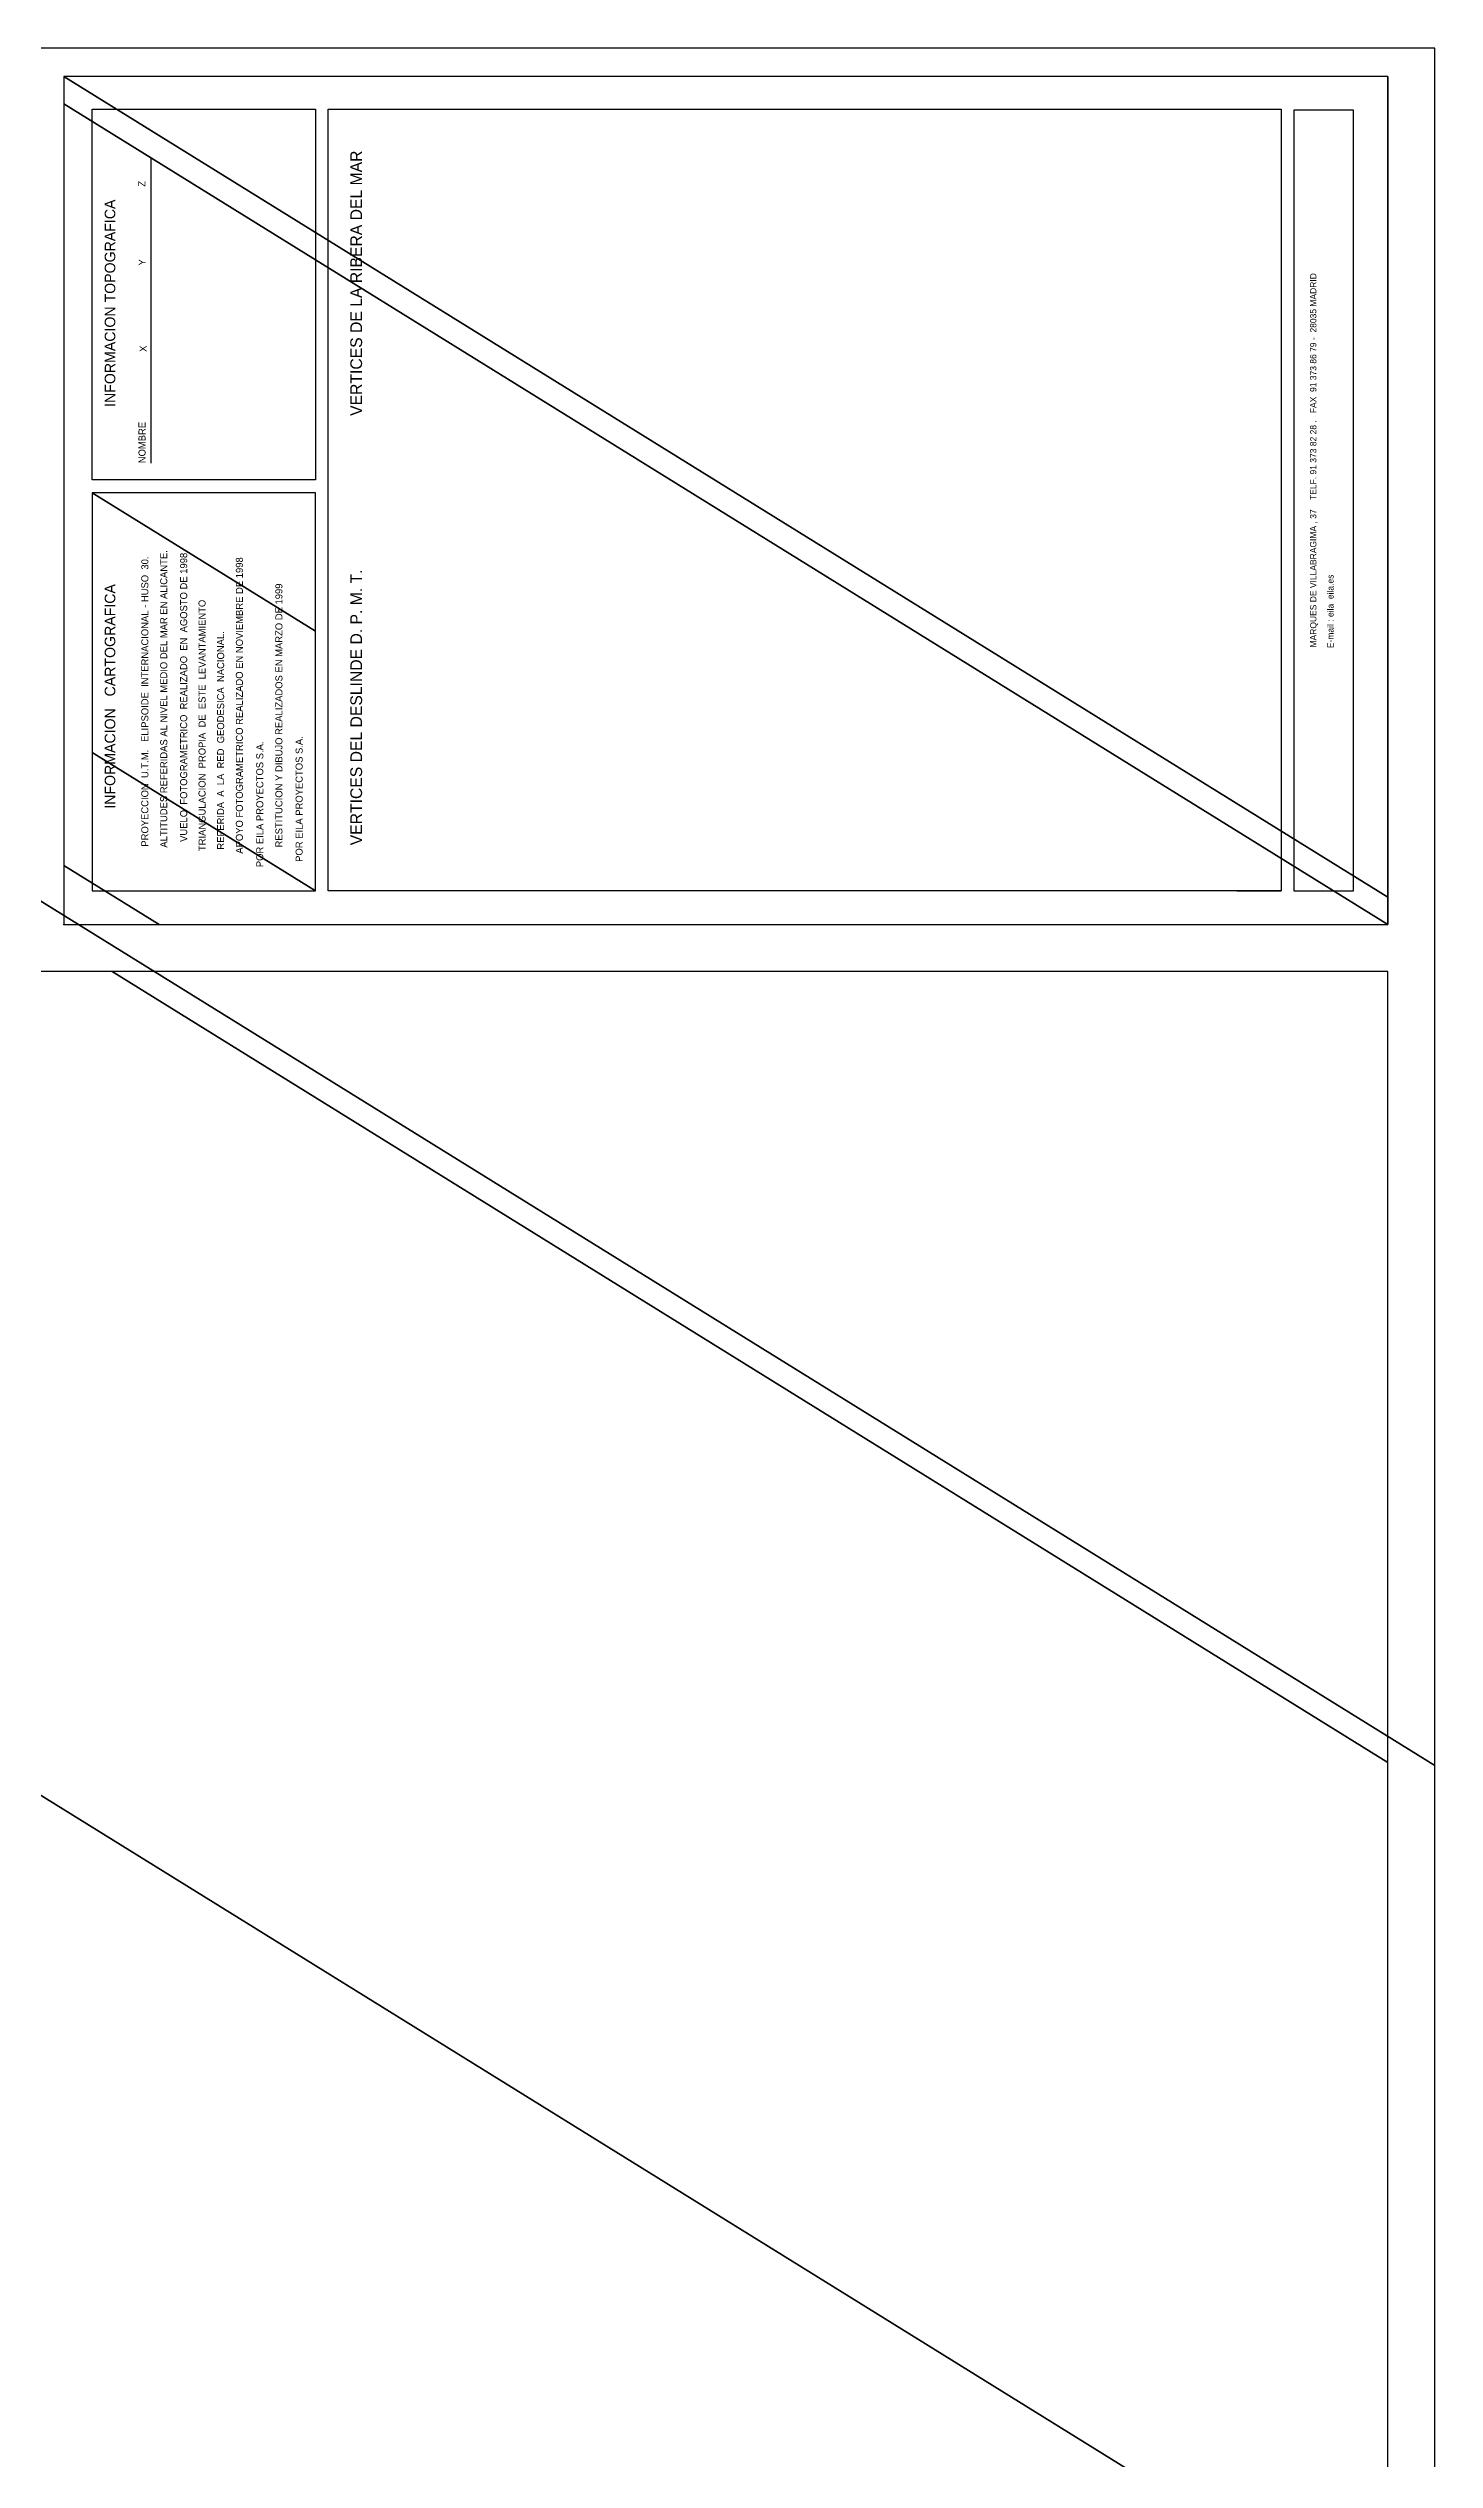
# Model space of a CAD drawing. Extents: x 730654 to 731244, y 4379381 to 4380408.
# Drawn here: x 730949 to 731244, y 4379894 to 4380408 of the extents above; entities that cross this region are included whole.
import ezdxf
from ezdxf.enums import TextEntityAlignment as Align

# ---------------------------------------------------------------- set-up
doc = ezdxf.new("R2010")
doc.units = 0
doc.layers.get('0').update_dxf_attribs({"linetype": 'CONTINUOUS'})

msp = doc.modelspace()

# ---------------------------------------------------------------- linework, layer by layer
at = {"color": 0, "linetype": 'CONTINUOUS'}
for p, q in [((731234, 4380401.5), (731234, 4380221)), ((730970.85, 4380319.22), (730970.85, 4380384.24)), ((731201.9, 4380228.19), (731211.32, 4380228.19)), ((730954.41, 4380221), (730962.5, 4380221))]:
    msp.add_line(p, q, dxfattribs=at)
for points in [[(730958.3, 4380315.62), (730958.3, 4380394.5), (731005.77, 4380394.5), (731005.77, 4380315.62)], [(731211.32, 4380228.19), (731008.53, 4380228.19), (731008.53, 4380394.5), (731211.32, 4380394.5)], [(731214.08, 4380228.12), (731214.08, 4380394.41), (731226.66, 4380394.41), (731226.66, 4380228.12)]]:
    msp.add_lwpolyline(points, close=True, dxfattribs=at)
msp.add_point((730952.26, 4380221), dxfattribs=at)

# ---------------------------------------------------------------- texts
for s, height, p in [('VERTICES DE LA RIBERA DEL MAR', 2.5, (731014.46, 4380357.49)), (' PROYECCION  U.T.M.   ELIPSOIDE  INTERNACIONAL - HUSO  30.', 1.5, (730969.48, 4380268.17)), ('ALTITUDES REFERIDAS AL NIVEL MEDIO DEL MAR EN ALICANTE.', 1.5, (730973.5, 4380269.01)), ('VUELO  FOTOGRAMETRICO  REALIZADO  EN  AGOSTO DE 1998.', 1.5, (730977.74, 4380269.63)), (' APOYO FOTOGRAMETRICO REALIZADO EN NOVIEMBRE DE 1998', 1.5, (730989.6, 4380267.34)), ('VERTICES DEL DESLINDE D. P. M. T.', 2.5, (731014.46, 4380267.21)), ('RESTITUCION Y DIBUJO REALIZADOS EN MARZO DE 1999', 1.5, (730998.01, 4380265.49)), ('TRIANGULACION  PROPIA  DE  ESTE  LEVANTAMIENTO', 1.5, (730981.65, 4380263.38)), ('REFERIDA  A  LA  RED  GEODESICA  NACIONAL.', 1.5, (730985.61, 4380260.18)), ('POR EILA PROYECTOS S.A.', 1.5, (731002.31, 4380247.71)), ('  POR EILA PROYECTOS S.A.', 1.5, (730993.94, 4380246.02))]:
    msp.add_text(s, height=height, rotation=90, dxfattribs=at).set_placement(p, align=Align.MIDDLE)
for s, height, p in [('Z', 1.5, (730969.6, 4380378.03)), ('INFORMACION TOPOGRAFICA', 2.25, (730963.19, 4380331.16)), ('Y', 1.5, (730969.66, 4380361.26)), ('MARQUES DE VILLABRAGIMA , 37    TELF. 91 373 82 28 .   FAX  91 373 86 79 -  28035 MADRID', 1.35, (731218.81, 4380279.96)), ('X', 1.5, (730969.87, 4380342.88)), ('NOMBRE', 1.5, (730969.63, 4380319.17)), ('INFORMACION   CARTOGRAFICA', 2.25, (730963.19, 4380245.64)), ('E-mail : eila  eila.es', 1.35, (731222.46, 4380279.82))]:
    msp.add_text(s, height=height, rotation=90, dxfattribs=at).set_placement(p)

# ---------------------------------------------------------------- meshes
mesh = msp.add_polyface(dxfattribs=at)
corners = [(730654.5, 4379381), (730654.5, 4379381), (730654.5, 4379571.96), (730962.5, 4379381), (730654.5, 4379746.49), (731244, 4379381), (730654.5, 4380407.5), (731244, 4380042.01), (731244, 4380407.5)]
mesh.append_faces([[corners[k] for k in face] for face in [(0, 1, 3, 2), (2, 3, 5, 4), (4, 5, 7, 6), (6, 7, 8, 8)]], dxfattribs={"vtx0": -1, "vtx2": -1, "color": 0})
mesh = msp.add_polyface(dxfattribs=at)
corners = [(730952.26, 4380221), (730972.5, 4380221), (730952.26, 4380233.55), (731234, 4380221), (730952.26, 4380395.68), (731234, 4380221), (730952.26, 4380401.5), (731234, 4380226.82), (731234, 4380401.5)]
mesh.append_faces([[corners[k] for k in face] for face in [(0, 0, 1, 2), (2, 1, 3, 4), (4, 5, 7, 6), (6, 7, 8, 8)]], dxfattribs={"vtx0": -1, "vtx2": -1, "color": 0})
mesh = msp.add_polyface(dxfattribs=at)
corners = [(730958.3, 4380228.19), (730958.3, 4380228.19), (730958.3, 4380257.62), (731005.77, 4380228.19), (730958.3, 4380312.86), (731005.77, 4380283.43), (731005.77, 4380312.86)]
mesh.append_faces([[corners[k] for k in face] for face in [(0, 1, 3, 2), (2, 3, 5, 4), (4, 5, 6, 6)]], dxfattribs={"vtx0": -1, "vtx2": -1, "color": 0})
mesh = msp.add_polyface(dxfattribs=at)
corners = [(730664.5, 4379391), (730664.5, 4379391), (730664.5, 4379575.76), (730962.5, 4379391), (730664.5, 4379744.09), (731234, 4379391), (730664.5, 4380211), (731234, 4379857.91), (730962.5, 4380211), (731234, 4380042.67), (731234, 4380211)]
mesh.append_faces([[corners[k] for k in face] for face in [(0, 1, 3, 2), (2, 3, 5, 4), (4, 5, 7, 6), (6, 7, 9, 8), (8, 9, 10, 10)]], dxfattribs={"vtx0": -1, "vtx2": -1, "color": 0})

doc.saveas('drawing.dxf')
